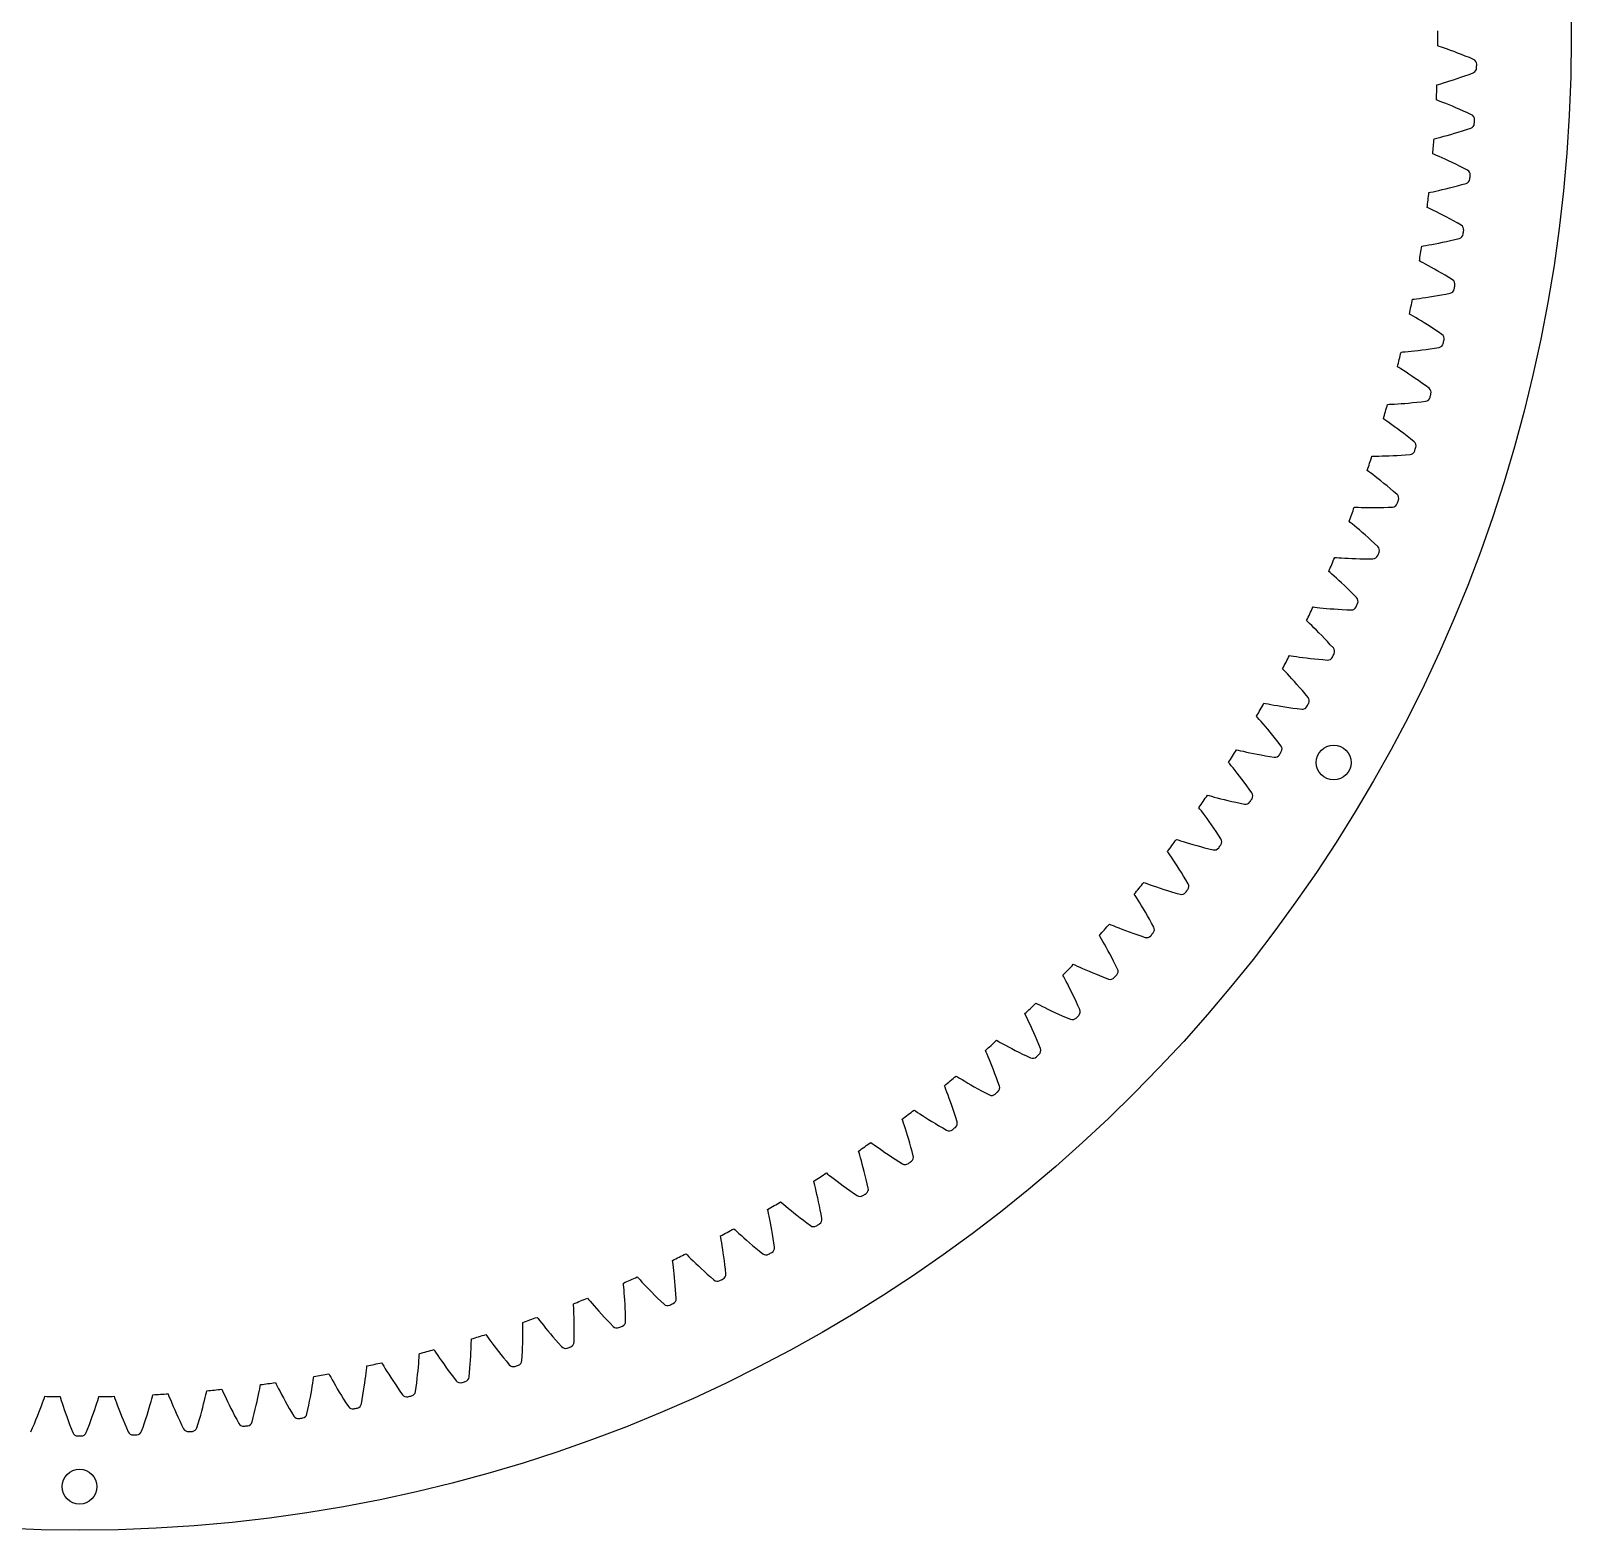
# Model space of a CAD drawing. Header units: millimetres. Extents: x -171 to 171, y -171 to 171.
# Drawn here: x -5.6 to 171.3, y -171.3 to 0.9 of the extents above; entities that cross this region are included whole.
import ezdxf

# ---------------------------------------------------------------- set-up
doc = ezdxf.new("R2010")
doc.units = ezdxf.units.MM

msp = doc.modelspace()

# ---------------------------------------------------------------- linework, layer by layer
at = {"layer": 'fixed_ring'}
for p, q in [((156.179996, -0.928526), (155.997584, -0.868177)), ((156.446686, -1.018202), (156.179996, -0.928526)), ((156.758271, -1.125125), (156.446686, -1.018202)), ((157.103087, -1.246117), (156.758271, -1.125125)), ((157.474884, -1.379675), (157.103087, -1.246117)), ((157.869658, -1.524957), (157.474884, -1.379675)), ((158.284578, -1.681455), (157.869658, -1.524957)), ((158.717518, -1.848851), (158.284578, -1.681455)), ((159.16681, -2.026941), (158.717518, -1.848851)), ((159.631098, -2.215599), (159.16681, -2.026941)), ((160.109279, -2.413305), (159.631098, -2.215599)), ((155.908768, -5.33443), (156.093435, -5.28138)), ((156.093435, -5.28138), (156.363479, -5.202378)), ((156.363479, -5.202378), (156.679068, -5.107928)), ((156.679068, -5.107928), (157.028422, -5.000739)), ((157.028422, -5.000739), (157.405235, -4.882069)), ((157.405235, -4.882069), (157.805473, -4.752596)), ((157.805473, -4.752596), (158.226287, -4.612717)), ((158.226287, -4.612717), (158.66554, -4.462666)), ((158.66554, -4.462666), (159.121556, -4.302579)), ((159.121556, -4.302579), (159.592977, -4.132529)), ((159.592977, -4.132529), (160.078641, -3.95399)), ((156.019605, -7.136964), (155.839736, -7.069411)), ((156.282519, -7.237172), (156.019605, -7.136964)), ((156.589606, -7.356398), (156.282519, -7.237172)), ((156.929339, -7.491003), (156.589606, -7.356398)), ((157.295533, -7.639236), (156.929339, -7.491003)), ((157.684219, -7.800098), (157.295533, -7.639236)), ((158.092589, -7.972969), (157.684219, -7.800098)), ((158.518532, -8.157445), (158.092589, -7.972969)), ((158.960388, -8.353257), (158.518532, -8.157445)), ((159.416809, -8.560223), (158.960388, -8.353257)), ((159.886752, -8.776784), (159.416809, -8.560223)), ((158.824698, -10.625296), (159.302508, -10.474123)), ((159.302508, -10.474123), (159.794885, -10.315033)), ((155.573428, -11.528601), (155.760058, -11.482936)), ((155.760058, -11.482936), (156.033029, -11.414732)), ((156.033029, -11.414732), (156.352124, -11.332903)), ((156.352124, -11.332903), (156.705463, -11.239689)), ((156.705463, -11.239689), (157.086696, -11.136093)), ((157.086696, -11.136093), (157.491765, -11.022635)), ((157.491765, -11.022635), (157.917807, -10.899596)), ((157.917807, -10.899596), (158.362678, -10.767127)), ((158.362678, -10.767127), (158.824698, -10.625296)), ((155.612515, -13.334118), (155.435474, -13.259467)), ((155.871237, -13.444699), (155.612515, -13.334118)), ((156.173341, -13.576039), (155.871237, -13.444699)), ((156.507454, -13.724044), (156.173341, -13.576039)), ((156.867466, -13.886719), (156.507454, -13.724044)), ((157.249448, -14.062907), (156.867466, -13.886719)), ((157.650623, -14.251876), (157.249448, -14.062907)), ((158.068895, -14.45314), (157.650623, -14.251876)), ((158.502617, -14.666363), (158.068895, -14.45314)), ((158.950449, -14.891312), (158.502617, -14.666363)), ((159.41141, -15.126385), (158.950449, -14.891312)), ((154.992094, -17.704544), (155.180392, -17.666335)), ((155.180392, -17.666335), (155.455859, -17.609037)), ((155.455859, -17.609037), (155.777955, -17.539959)), ((155.777955, -17.539959), (156.13472, -17.460866)), ((156.13472, -17.460866), (156.519771, -17.372508)), ((156.519771, -17.372508), (156.92903, -17.275244)), ((156.92903, -17.275244), (157.359627, -17.169241)), ((157.359627, -17.169241), (157.809413, -17.054562)), ((157.809413, -17.054562), (158.276707, -16.931212)), ((158.276707, -16.931212), (158.760148, -16.799154)), ((158.760148, -16.799154), (159.258461, -16.659766)), ((154.959369, -19.510187), (154.785436, -19.428557)), ((155.21349, -19.630967), (154.959369, -19.510187)), ((155.510134, -19.774213), (155.21349, -19.630967)), ((155.838099, -19.935385), (155.510134, -19.774213)), ((156.191358, -20.112244), (155.838099, -19.935385)), ((156.566034, -20.303479), (156.191358, -20.112244)), ((156.959379, -20.508248), (156.566034, -20.303479)), ((157.369319, -20.725982), (156.959379, -20.508248)), ((157.794221, -20.95628), (157.369319, -20.725982)), ((158.232755, -21.198855), (157.794221, -20.95628)), ((158.684007, -21.452068), (158.232755, -21.198855)), ((157.966756, -23.097623), (158.470217, -22.978156)), ((154.165686, -23.852492), (154.355354, -23.821799)), ((154.355354, -23.821799), (154.632881, -23.775498)), ((154.632881, -23.775498), (154.957468, -23.71928)), ((154.957468, -23.71928), (155.317096, -23.654433)), ((155.317096, -23.654433), (155.705356, -23.581454)), ((155.705356, -23.581454), (156.118158, -23.500537)), ((156.118158, -23.500537), (156.552629, -23.411737)), ((156.552629, -23.411737), (157.006618, -23.315031)), ((157.006618, -23.315031), (157.478447, -23.210356)), ((157.478447, -23.210356), (157.966756, -23.097623)), ((154.061201, -25.655407), (153.89065, -25.566926)), ((154.310319, -25.786194), (154.061201, -25.655407)), ((154.601033, -25.941121), (154.310319, -25.786194)), ((154.922331, -26.115204), (154.601033, -25.941121)), ((155.26828, -26.305967), (154.922331, -26.115204)), ((155.635057, -26.511947), (155.26828, -26.305967)), ((156.01995, -26.732192), (155.635057, -26.511947)), ((156.42091, -26.966051), (156.01995, -26.732192)), ((156.83632, -27.21306), (156.42091, -26.966051)), ((157.264863, -27.472878), (156.83632, -27.21306)), ((157.705691, -27.743831), (157.264863, -27.472878)), ((153.09551, -29.962725), (153.286249, -29.939596)), ((153.286249, -29.939596), (153.565397, -29.904366)), ((153.565397, -29.904366), (153.891963, -29.861097)), ((153.891963, -29.861097), (154.253884, -29.810599)), ((154.253884, -29.810599), (154.644738, -29.753113)), ((154.644738, -29.753113), (155.060431, -29.688672)), ((155.060431, -29.688672), (155.498089, -29.617215)), ((155.498089, -29.617215), (155.955564, -29.538634)), ((155.955564, -29.538634), (156.431181, -29.4528)), ((156.431181, -29.4528), (156.923586, -29.35957)), ((156.923586, -29.35957), (157.431398, -29.260213)), ((152.91943, -31.76006), (152.752532, -31.664868)), ((153.163152, -31.900648), (152.91943, -31.76006)), ((153.447477, -32.06701), (153.163152, -31.900648)), ((153.7616, -32.253729), (153.447477, -32.06701)), ((154.099691, -32.458095), (153.7616, -32.253729)), ((154.457989, -32.678494), (154.099691, -32.458095)), ((154.833822, -32.913867), (154.457989, -32.678494)), ((155.225167, -33.163482), (154.833822, -32.913867)), ((155.630428, -33.426811), (155.225167, -33.163482)), ((156.048303, -33.703461), (155.630428, -33.426811)), ((156.478011, -33.991725), (156.048303, -33.703461)), ((151.783258, -36.02558), (151.974766, -36.010053)), ((151.974766, -36.010053), (152.255095, -35.985948)), ((152.255095, -35.985948), (152.583122, -35.955696)), ((152.583122, -35.955696), (152.946765, -35.919627)), ((152.946765, -35.919627), (153.339595, -35.877726)), ((153.339595, -35.877726), (153.757521, -35.829862)), ((153.757521, -35.829862), (154.197674, -35.775861)), ((154.197674, -35.775861), (154.657912, -35.715531)), ((154.657912, -35.715531), (155.136565, -35.648673)), ((155.136565, -35.648673), (155.632288, -35.575093)), ((155.632288, -35.575093), (156.143649, -35.496003)), ((151.535862, -37.814494), (151.372881, -37.712743)), ((151.773802, -37.96466), (151.535862, -37.814494)), ((152.051288, -38.142194), (151.773802, -37.96466)), ((152.35774, -38.341255), (152.051288, -38.142194)), ((152.687439, -38.558901), (152.35774, -38.341255)), ((153.036691, -38.793369), (152.687439, -38.558901)), ((153.402869, -39.043498), (153.036691, -38.793369)), ((153.783981, -39.308475), (153.402869, -39.043498)), ((154.178452, -39.587707), (153.783981, -39.308475)), ((154.584999, -39.880751), (154.178452, -39.587707)), ((155.002906, -40.185872), (154.584999, -39.880751)), ((150.231007, -42.031472), (150.42298, -42.023571)), ((150.42298, -42.023571), (150.704045, -42.01063)), ((150.704045, -42.01063), (151.033016, -41.993443)), ((151.033016, -41.993443), (151.397806, -41.971859)), ((151.397806, -41.971859), (151.791991, -41.945609)), ((151.791991, -41.945609), (152.21149, -41.914398)), ((152.21149, -41.914398), (152.653441, -41.877939)), ((152.653441, -41.877939), (153.115714, -41.835954)), ((153.115714, -41.835954), (153.596647, -41.788179)), ((153.596647, -41.788179), (154.094903, -41.734365)), ((154.094903, -41.734365), (154.609004, -41.675667)), ((149.912685, -43.809135), (149.753878, -43.700985)), ((150.144466, -43.968643), (149.912685, -43.809135)), ((150.414675, -44.157068), (150.144466, -43.968643)), ((150.712971, -44.368155), (150.414675, -44.157068)), ((151.033756, -44.598736), (150.712971, -44.368155)), ((151.373411, -44.846905), (151.033756, -44.598736)), ((151.729355, -45.111394), (151.373411, -44.846905)), ((152.099631, -45.391312), (151.729355, -45.111394)), ((152.482689, -45.686007), (152.099631, -45.391312)), ((152.877264, -45.994982), (152.482689, -45.686007)), ((153.28271, -46.316476), (152.877264, -45.994982)), ((148.441209, -47.970903), (148.633345, -47.97064)), ((148.633345, -47.97064), (148.914702, -47.968884)), ((148.914702, -47.968884), (149.244096, -47.964789)), ((149.244096, -47.964789), (149.609456, -47.957725)), ((149.609456, -47.957725), (150.004373, -47.947167)), ((150.004373, -47.947167), (150.424781, -47.932659)), ((150.424781, -47.932659), (150.867832, -47.913799)), ((150.867832, -47.913799), (151.331409, -47.890225)), ((151.331409, -47.890225), (151.81386, -47.861608)), ((151.81386, -47.861608), (152.313862, -47.827646)), ((152.313862, -47.827646), (152.82989, -47.789434)), ((148.052465, -49.734506), (147.898083, -49.620127)), ((148.277722, -49.903102), (148.052465, -49.734506)), ((148.540226, -50.102121), (148.277722, -49.903102)), ((148.829893, -50.324899), (148.540226, -50.102121)), ((149.141258, -50.568052), (148.829893, -50.324899)), ((149.470778, -50.829528), (149.141258, -50.568052)), ((149.815925, -51.107959), (149.470778, -50.829528)), ((150.17478, -51.402377), (149.815925, -51.107959)), ((150.54582, -51.712068), (150.17478, -51.402377)), ((150.927799, -52.036486), (150.54582, -51.712068)), ((151.320143, -52.373845), (150.927799, -52.036486)), ((146.416695, -53.834482), (146.608689, -53.841858)), ((146.608689, -53.841858), (146.889894, -53.851289)), ((146.889894, -53.851289), (147.219191, -53.860293)), ((147.219191, -53.860293), (147.584542, -53.86776)), ((147.584542, -53.86776), (147.979567, -53.872911)), ((147.979567, -53.872911), (148.400219, -53.875128)), ((148.400219, -53.875128), (148.84367, -53.873897)), ((148.84367, -53.873897), (149.307817, -53.868773)), ((149.307817, -53.868773), (149.791025, -53.859359)), ((149.791025, -53.859359), (150.291982, -53.845301)), ((150.291982, -53.845301), (150.809121, -53.827635)), ((145.958144, -55.581236), (145.808431, -55.46081)), ((146.17652, -55.758654), (145.958144, -55.581236)), ((146.430904, -55.967952), (146.17652, -55.758654)), ((146.711485, -56.20207), (146.430904, -55.967952)), ((147.012937, -56.45741), (146.711485, -56.20207)), ((147.331801, -56.731779), (147.012937, -56.45741)), ((147.665606, -57.023712), (147.331801, -56.731779)), ((148.012472, -57.332164), (147.665606, -57.023712)), ((148.370906, -57.656361), (148.012472, -57.332164)), ((148.739685, -57.995709), (148.370906, -57.656361)), ((149.118307, -58.348399), (148.739685, -57.995709)), ((144.160666, -59.612938), (144.352215, -59.627941)), ((144.352215, -59.627941), (144.632823, -59.648544)), ((144.632823, -59.648544), (144.961501, -59.670633)), ((144.961501, -59.670633), (145.326267, -59.69262)), ((145.326267, -59.69262), (145.720775, -59.713471)), ((145.720775, -59.713471), (146.141006, -59.73241)), ((146.141006, -59.73241), (146.584155, -59.74881)), ((146.584155, -59.74881), (147.048139, -59.762142)), ((147.048139, -59.762142), (147.53134, -59.771947)), ((147.53134, -59.771947), (148.032459, -59.777817)), ((148.032459, -59.777817), (148.549892, -59.780724)), ((143.633033, -61.34008), (143.488226, -61.213797)), ((143.844182, -61.52604), (143.633033, -61.34008)), ((144.090045, -61.745286), (143.844182, -61.52604)), ((144.361096, -61.990374), (144.090045, -61.745286)), ((144.652158, -62.257496), (144.361096, -61.990374)), ((144.959862, -62.544326), (144.652158, -62.257496)), ((145.281797, -62.849299), (144.959862, -62.544326)), ((145.616126, -63.171297), (145.281797, -62.849299)), ((145.961388, -63.509488), (145.616126, -63.171297)), ((146.316384, -63.863229), (145.961388, -63.509488)), ((141.67669, -65.297134), (141.867491, -65.31974)), ((141.867491, -65.31974), (142.147058, -65.351483)), ((142.147058, -65.351483), (142.474598, -65.386622)), ((142.474598, -65.386622), (142.838201, -65.423092)), ((142.838201, -65.423092), (143.231568, -65.459611)), ((143.231568, -65.459611), (143.650714, -65.495242)), ((146.680685, -64.230693), (146.316384, -63.863229)), ((141.080808, -67.001933), (140.941137, -66.869993)), ((141.284398, -67.19614), (141.080808, -67.001933)), ((141.521349, -67.424988), (141.284398, -67.19614)), ((143.650714, -65.495242), (144.092861, -65.529248)), ((144.092861, -65.529248), (144.555948, -65.561016)), ((144.555948, -65.561016), (145.038377, -65.590023)), ((145.038377, -65.590023), (145.538866, -65.615811)), ((145.538866, -65.615811), (146.055774, -65.639287)), ((141.782443, -67.680659), (141.521349, -67.424988)), ((142.062655, -67.959141), (141.782443, -67.680659)), ((142.358712, -68.257977), (142.062655, -67.959141)), ((142.668268, -68.575508), (142.358712, -68.257977)), ((142.989531, -68.910544), (142.668268, -68.575508)), ((143.321074, -69.262193), (142.989531, -68.910544)), ((143.661726, -69.629768), (143.321074, -69.262193)), ((144.01113, -70.011425), (143.661726, -69.629768)), ((138.305506, -72.557843), (138.17119, -72.420454)), ((138.968693, -70.878081), (139.158445, -70.908255)), ((139.158445, -70.908255), (139.436529, -70.951087)), ((139.436529, -70.951087), (139.762413, -70.99922)), ((139.762413, -70.99922), (140.124278, -71.050118)), ((140.124278, -71.050118), (140.515883, -71.102247)), ((140.515883, -71.102247), (140.933281, -71.154513)), ((140.933281, -71.154513), (141.373726, -71.20607)), ((141.373726, -71.20607), (141.835184, -71.256224)), ((141.835184, -71.256224), (142.316078, -71.304387)), ((142.316078, -71.304387), (142.815147, -71.350053)), ((142.815147, -71.350053), (143.330713, -71.394061)), ((138.501214, -72.75999), (138.305506, -72.557843)), ((138.728879, -72.998077), (138.501214, -72.75999)), ((138.979602, -73.263926), (138.728879, -72.998077)), ((139.248521, -73.553328), (138.979602, -73.263926)), ((139.532464, -73.863698), (139.248521, -73.553328)), ((139.829151, -74.193285), (139.532464, -73.863698)), ((140.13684, -74.540828), (139.829151, -74.193285)), ((140.454141, -74.905381), (140.13684, -74.540828)), ((140.77991, -75.286208), (140.454141, -74.905381)), ((141.113864, -75.681454), (140.77991, -75.286208)), ((136.040959, -76.346955), (136.229361, -76.38465)), ((136.229361, -76.38465), (136.505522, -76.438504)), ((136.505522, -76.438504), (136.829235, -76.499554)), ((136.829235, -76.499554), (137.188791, -76.564798)), ((137.188791, -76.564798), (137.578013, -76.632455)), ((137.578013, -76.632455), (137.993003, -76.701275)), ((137.993003, -76.701275), (138.431051, -76.770301)), ((138.431051, -76.770301), (138.89015, -76.838761)), ((138.89015, -76.838761), (139.368749, -76.906005)), ((139.368749, -76.906005), (139.865608, -76.971476)), ((139.865608, -76.971476), (140.379016, -77.035946)), ((135.311514, -77.999023), (135.182767, -77.856403)), ((135.49903, -78.208792), (135.311514, -77.999023)), ((135.717051, -78.455742), (135.49903, -78.208792)), ((135.957006, -78.731348), (135.717051, -78.455742)), ((136.214207, -79.031213), (135.957006, -78.731348)), ((136.485586, -79.352626), (136.214207, -79.031213)), ((136.768935, -79.693747), (136.485586, -79.352626)), ((137.062563, -80.053248), (136.768935, -79.693747)), ((137.36512, -80.430128), (137.062563, -80.053248)), ((137.675492, -80.823605), (137.36512, -80.430128)), ((137.993468, -81.231816), (137.675492, -80.823605)), ((132.898115, -81.69511), (133.08487, -81.740265)), ((133.08487, -81.740265), (133.358672, -81.805055)), ((133.358672, -81.805055), (133.679701, -81.878927)), ((133.679701, -81.878927), (134.036379, -81.958414)), ((134.036379, -81.958414), (134.422604, -82.041491)), ((134.422604, -82.041491), (134.83453, -82.126755)), ((134.83453, -82.126755), (135.269487, -82.213143)), ((135.269487, -82.213143), (135.725502, -82.2998)), ((135.725502, -82.2998), (136.201049, -82.386019)), ((136.201049, -82.386019), (136.694912, -82.471191)), ((136.694912, -82.471191), (137.205351, -82.556022)), ((132.103567, -83.316871), (131.980592, -83.169246)), ((132.282596, -83.533929), (132.103567, -83.316871)), ((132.490626, -83.789351), (132.282596, -83.533929)), ((132.719434, -84.074279), (132.490626, -83.789351)), ((132.96451, -84.384133), (132.719434, -84.074279)), ((133.222896, -84.716081), (132.96451, -84.384133)), ((133.492459, -85.068198), (133.222896, -84.716081)), ((133.771563, -85.439088), (133.492459, -85.068198)), ((134.058898, -85.827698), (133.771563, -85.439088)), ((134.35338, -86.233204), (134.058898, -85.827698)), ((134.654876, -86.653733), (134.35338, -86.233204)), ((128.686737, -88.502978), (128.569728, -88.35058)), ((129.545133, -86.914087), (129.729945, -86.966631)), ((129.729945, -86.966631), (130.000954, -87.042256)), ((130.000954, -87.042256), (130.318793, -87.128833)), ((130.318793, -87.128833), (130.672029, -87.222437)), ((130.672029, -87.222437), (131.054645, -87.320803)), ((131.054645, -87.320803), (131.462856, -87.422377)), ((131.462856, -87.422377), (131.894035, -87.525988)), ((131.894035, -87.525988), (132.346243, -87.630707)), ((132.346243, -87.630707), (132.817987, -87.735763)), ((132.817987, -87.735763), (133.308073, -87.840502)), ((133.308073, -87.840502), (133.814737, -87.94556)), ((128.856995, -88.726982), (128.686737, -88.502978)), ((129.054706, -88.990473), (128.856995, -88.726982)), ((129.272005, -89.284272), (129.054706, -88.990473)), ((129.504569, -89.603624), (129.272005, -89.284272)), ((129.749554, -89.945582), (129.504569, -89.603624)), ((130.004905, -90.308137), (129.749554, -89.945582)), ((125.987313, -91.995636), (126.169889, -92.055486)), ((130.269043, -90.689831), (130.004905, -90.308137)), ((130.5407, -91.089557), (130.269043, -90.689831)), ((130.818829, -91.50645), (130.5407, -91.089557)), ((131.103367, -91.938633), (130.818829, -91.50645)), ((125.066427, -93.549144), (124.955569, -93.392214)), ((125.227644, -93.779739), (125.066427, -93.549144)), ((126.169889, -92.055486), (126.437678, -92.141825)), ((126.437678, -92.141825), (126.751824, -92.240969)), ((126.751824, -92.240969), (127.101059, -92.348543)), ((127.101059, -92.348543), (127.479462, -92.462043)), ((127.479462, -92.462043), (127.883312, -92.579765)), ((127.883312, -92.579765), (128.310031, -92.700437)), ((128.310031, -92.700437), (128.757718, -92.823051)), ((128.757718, -92.823051), (129.224912, -92.946779)), ((129.224912, -92.946779), (129.710447, -93.07092)), ((129.710447, -93.07092), (130.212533, -93.196037)), ((125.414724, -94.050882), (125.227644, -93.779739)), ((125.620171, -94.353088), (125.414724, -94.050882)), ((125.839854, -94.681433), (125.620171, -94.353088)), ((126.07105, -95.032861), (125.839854, -94.681433)), ((126.311786, -95.405281), (126.07105, -95.032861)), ((126.56054, -95.797174), (126.311786, -95.405281)), ((122.230281, -96.93172), (122.410334, -96.998781)), ((122.410334, -96.998781), (122.674478, -97.095699)), ((122.674478, -97.095699), (122.984434, -97.207254)), ((122.984434, -97.207254), (123.329116, -97.328627)), ((126.816091, -96.207385), (126.56054, -95.797174)), ((127.077425, -96.635005), (126.816091, -96.207385)), ((127.344557, -97.078159), (127.077425, -96.635005)), ((121.248361, -98.447389), (121.14383, -98.286176)), ((121.400283, -98.684211), (121.248361, -98.447389)), ((121.576435, -98.962577), (121.400283, -98.684211)), ((121.769705, -99.272713), (121.576435, -98.962577)), ((123.329116, -97.328627), (123.702708, -97.457082)), ((123.702708, -97.457082), (124.101558, -97.590766)), ((124.101558, -97.590766), (124.523142, -97.728307)), ((124.523142, -97.728307), (124.965601, -97.868623)), ((124.965601, -97.868623), (125.427507, -98.010828)), ((125.427507, -98.010828), (125.907722, -98.154173)), ((125.907722, -98.154173), (126.404437, -98.299153)), ((121.976161, -99.609532), (121.769705, -99.272713)), ((122.193203, -99.969873), (121.976161, -99.609532)), ((122.418942, -100.35157), (122.193203, -99.969873)), ((122.651919, -100.753043), (122.418942, -100.35157)), ((122.890959, -101.173089), (122.651919, -100.753043)), ((118.279978, -101.714536), (118.457222, -101.788702)), ((118.457222, -101.788702), (118.717305, -101.896044)), ((118.717305, -101.896044), (119.022581, -102.019834)), ((119.022581, -102.019834), (119.362165, -102.154815)), ((119.362165, -102.154815), (119.730354, -102.29802)), ((119.730354, -102.29802), (120.123574, -102.447456)), ((120.123574, -102.447456), (120.539357, -102.601649)), ((120.539357, -102.601649), (120.975888, -102.759445)), ((123.135087, -101.610761), (122.890959, -101.173089)), ((123.384389, -102.064185), (123.135087, -101.610761)), ((117.238577, -103.189968), (117.140538, -103.024727)), ((117.380964, -103.432643), (117.238577, -103.189968)), ((117.545909, -103.717793), (117.380964, -103.432643)), ((117.726697, -104.035367), (117.545909, -103.717793)), ((117.919598, -104.380128), (117.726697, -104.035367)), ((118.122143, -104.748813), (117.919598, -104.380128)), ((120.975888, -102.759445), (121.431774, -102.919901)), ((121.431774, -102.919901), (121.905912, -103.082224)), ((121.905912, -103.082224), (122.39647, -103.246837)), ((118.332528, -105.139182), (118.122143, -104.748813)), ((118.54936, -105.5496), (118.332528, -105.139182)), ((118.771512, -105.978817), (118.54936, -105.5496)), ((118.998046, -106.425849), (118.771512, -105.978817)), ((113.043414, -107.769383), (112.952022, -107.600375)), ((113.176041, -108.017527), (113.043414, -107.769383)), ((114.14265, -106.33652), (114.316806, -106.417674)), ((114.316806, -106.417674), (114.572415, -106.535271)), ((114.572415, -106.535271), (114.872528, -106.6711)), ((114.872528, -106.6711), (115.206477, -106.819475)), ((115.206477, -106.819475), (115.568682, -106.977205)), ((115.568682, -106.977205), (115.95565, -107.142156)), ((115.95565, -107.142156), (116.364974, -107.312757)), ((116.364974, -107.312757), (116.794886, -107.487783)), ((116.794886, -107.487783), (117.244033, -107.666236)), ((117.244033, -107.666236), (117.711342, -107.847282)), ((117.711342, -107.847282), (118.194969, -108.031267)), ((119.229125, -106.888826), (118.998046, -106.425849)), ((113.329519, -108.309009), (113.176041, -108.017527)), ((113.497538, -108.633519), (113.329519, -108.309009)), ((113.676581, -108.985677), (113.497538, -108.633519)), ((113.864307, -109.362123), (113.676581, -108.985677)), ((114.059007, -109.760548), (113.864307, -109.362123)), ((109.824839, -110.790364), (109.995631, -110.878378)), ((109.995631, -110.878378), (110.246363, -111.006044)), ((110.246363, -111.006044), (110.540838, -111.153697)), ((110.540838, -111.153697), (110.868625, -111.315231)), ((110.868625, -111.315231), (111.224273, -111.487237)), ((114.259351, -110.179262), (114.059007, -109.760548)), ((114.464263, -110.616971), (114.259351, -110.179262)), ((114.672845, -111.072656), (114.464263, -110.616971)), ((114.885334, -111.544454), (114.672845, -111.072656)), ((108.669507, -112.178393), (108.584906, -112.005885)), ((108.792163, -112.431613), (108.669507, -112.178393)), ((108.933932, -112.728966), (108.792163, -112.431613)), ((109.088917, -113.0599), (108.933932, -112.728966)), ((109.253817, -113.418897), (109.088917, -113.0599)), ((111.224273, -111.487237), (111.604377, -111.667441)), ((111.604377, -111.667441), (112.006594, -111.854181)), ((112.006594, -111.854181), (112.429208, -112.04616)), ((112.429208, -112.04616), (112.870906, -112.242329)), ((112.870906, -112.242329), (113.330647, -112.44181)), ((113.330647, -112.44181), (113.806577, -112.644877)), ((109.426429, -113.802509), (109.253817, -113.418897)), ((109.605135, -114.20836), (109.426429, -113.802509)), ((109.788673, -114.634707), (109.605135, -114.20836)), ((109.976021, -115.080217), (109.788673, -114.634707)), ((104.12377, -116.410025), (104.046095, -116.23429)), ((104.236262, -116.667922), (104.12377, -116.410025)), ((104.366097, -116.970676), (104.236262, -116.667922)), ((105.333373, -115.069026), (105.50053, -115.16376)), ((105.50053, -115.16376), (105.745988, -115.301294)), ((105.745988, -115.301294), (106.034361, -115.460537)), ((106.034361, -115.460537), (106.355466, -115.634975)), ((106.355466, -115.634975), (106.703994, -115.820984)), ((106.703994, -115.820984), (107.076634, -116.016158)), ((107.076634, -116.016158), (107.471109, -116.218741)), ((107.471109, -116.218741), (107.885757, -116.42737)), ((107.885757, -116.42737), (108.319306, -116.640944)), ((108.319306, -116.640944), (108.770753, -116.858545)), ((110.166322, -115.543834), (109.976021, -115.080217)), ((110.359887, -116.023707), (110.166322, -115.543834)), ((104.507803, -117.307509), (104.366097, -116.970676)), ((104.6583, -117.672779), (104.507803, -117.307509)), ((104.815525, -118.06295), (104.6583, -117.672779)), ((104.977954, -118.475584), (104.815525, -118.06295)), ((105.144398, -118.908892), (104.977954, -118.475584)), ((108.770753, -116.858545), (109.238233, -117.080373)), ((99.413393, -120.457589), (99.342765, -120.278905)), ((100.675352, -119.165739), (100.838611, -119.267045)), ((100.838611, -119.267045), (101.078407, -119.414228)), ((101.078407, -119.414228), (101.360221, -119.58481)), ((101.360221, -119.58481), (101.674138, -119.771876)), ((101.674138, -119.771876), (102.014995, -119.971594)), ((102.014995, -119.971594), (102.379581, -120.181429)), ((102.379581, -120.181429), (102.76569, -120.399534)), ((105.313886, -119.361498), (105.144398, -118.908892)), ((105.485604, -119.832314), (105.313886, -119.361498)), ((105.659938, -120.319503), (105.485604, -119.832314)), ((99.515543, -120.719754), (99.413393, -120.457589)), ((99.633239, -121.027431), (99.515543, -120.719754)), ((99.761441, -121.369632), (99.633239, -121.027431)), ((99.897298, -121.740596), (99.761441, -121.369632)), ((100.038886, -122.136709), (99.897298, -121.740596)), ((102.76569, -120.399534), (103.171715, -120.624484)), ((103.171715, -120.624484), (103.596431, -120.855125)), ((103.596431, -120.855125), (104.03887, -121.090502)), ((104.03887, -121.090502), (104.497161, -121.33074)), ((95.858143, -123.074028), (96.017246, -123.181744)), ((96.017246, -123.181744), (96.251001, -123.338344)), ((96.251001, -123.338344), (96.52581, -123.519996)), ((96.52581, -123.519996), (96.832041, -123.719394)), ((96.832041, -123.719394), (97.164689, -123.932505)), ((100.184782, -122.555475), (100.038886, -122.136709)), ((100.333867, -122.995057), (100.184782, -122.555475)), ((100.485227, -123.454044), (100.333867, -122.995057)), ((100.638092, -123.931314), (100.485227, -123.454044)), ((94.545822, -124.314685), (94.482354, -124.133334)), ((94.637469, -124.580704), (94.545822, -124.314685)), ((94.74284, -124.892817), (94.637469, -124.580704)), ((94.857336, -125.239844), (94.74284, -124.892817)), ((94.978337, -125.615916), (94.857336, -125.239844)), ((97.164689, -123.932505), (97.520644, -124.156669)), ((97.520644, -124.156669), (97.897777, -124.389952)), ((97.897777, -124.389952), (98.294538, -124.630865)), ((98.294538, -124.630865), (98.709749, -124.87821)), ((98.709749, -124.87821), (99.142481, -125.130991)), ((99.142481, -125.130991), (99.590858, -125.389259)), ((100.792919, -124.425049), (100.638092, -123.931314)), ((90.889363, -126.787711), (91.044057, -126.901667)), ((91.044057, -126.901667), (91.271402, -127.067437)), ((91.271402, -127.067437), (91.538772, -127.25987)), ((91.538772, -127.25987), (91.836834, -127.471285)), ((95.104065, -126.017345), (94.978337, -125.615916)), ((95.233197, -126.44158), (95.104065, -126.017345)), ((95.364688, -126.886742), (95.233197, -126.44158)), ((95.497681, -127.351383), (95.364688, -126.886742)), ((95.63145, -127.834354), (95.497681, -127.351383)), ((89.528756, -127.975214), (89.472548, -127.791483)), ((89.609754, -128.244666), (89.528756, -127.975214)), ((89.702633, -128.560721), (89.609754, -128.244666)), ((89.803242, -128.912026), (89.702633, -128.560721)), ((89.909196, -129.292611), (89.803242, -128.912026)), ((91.836834, -127.471285), (92.160746, -127.697453)), ((92.160746, -127.697453), (92.507508, -127.935591)), ((92.507508, -127.935591), (92.875068, -128.183683)), ((92.875068, -128.183683), (93.261938, -128.44018)), ((93.261938, -128.44018), (93.666986, -128.703836)), ((93.666986, -128.703836), (94.089326, -128.973621)), ((94.089326, -128.973621), (94.527081, -129.249511)), ((95.766525, -128.333853), (95.63145, -127.834354)), ((85.776868, -130.300917), (85.92691, -130.420932)), ((85.92691, -130.420932), (86.147484, -130.59561)), ((86.147484, -130.59561), (86.406992, -130.798521)), ((86.406992, -130.798521), (86.696413, -131.021619)), ((90.018865, -129.698721), (89.909196, -129.292611)), ((90.131029, -130.127755), (90.018865, -129.698721)), ((90.244718, -130.577792), (90.131029, -130.127755)), ((90.359133, -131.047354), (90.244718, -130.577792)), ((84.370125, -131.433388), (84.321266, -131.247568)), ((84.440347, -131.705847), (84.370125, -131.433388)), ((84.520587, -132.025345), (84.440347, -131.705847)), ((84.60715, -132.380372), (84.520587, -132.025345)), ((84.69789, -132.764868), (84.60715, -132.380372)), ((86.696413, -131.021619), (87.011078, -131.260485)), ((87.011078, -131.260485), (87.348098, -131.512221)), ((87.348098, -131.512221), (87.705504, -131.77473)), ((87.705504, -131.77473), (88.081871, -132.046405)), ((88.081871, -132.046405), (88.476116, -132.325956)), ((88.476116, -132.325956), (88.887397, -132.612318)), ((88.887397, -132.612318), (89.313838, -132.905393)), ((90.473595, -131.535261), (90.359133, -131.047354)), ((90.588705, -132.039735), (90.473595, -131.535261)), ((80.528743, -133.60809), (80.673894, -133.733976)), ((80.673894, -133.733976), (80.887349, -133.917284)), ((80.887349, -133.917284), (81.138585, -134.130352)), ((81.138585, -134.130352), (81.418908, -134.36478)), ((81.418908, -134.36478), (81.723827, -134.615968)), ((84.791327, -133.175018), (84.69789, -132.764868)), ((84.886345, -133.608171), (84.791327, -133.175018)), ((84.982052, -134.062373), (84.886345, -133.608171)), ((85.077708, -134.536111), (84.982052, -134.062373)), ((79.078089, -134.683738), (79.036656, -134.496123)), ((79.137423, -134.958774), (79.078089, -134.683738)), ((79.204897, -135.281209), (79.137423, -134.958774)), ((79.277277, -135.639397), (79.204897, -135.281209)), ((79.352659, -136.027197), (79.277277, -135.639397)), ((79.429716, -136.440737), (79.352659, -136.027197)), ((81.723827, -134.615968), (82.050572, -134.880903)), ((82.050572, -134.880903), (82.39726, -135.157414)), ((82.39726, -135.157414), (82.762528, -135.443837)), ((82.762528, -135.443837), (83.145348, -135.738841)), ((83.145348, -135.738841), (83.544919, -136.041328)), ((83.544919, -136.041328), (83.959371, -136.351125)), ((85.172683, -135.028184), (85.077708, -134.536111)), ((85.267646, -135.536836), (85.172683, -135.028184)), ((73.661013, -137.721126), (73.627072, -137.532012)), ((73.709366, -137.998303), (73.661013, -137.721126)), ((73.763968, -138.323166), (73.709366, -137.998303)), ((75.153284, -136.704001), (75.293316, -136.835558)), ((75.293316, -136.835558), (75.499315, -137.027208)), ((75.499315, -137.027208), (75.741881, -137.250095)), ((75.741881, -137.250095), (76.012662, -137.495483)), ((76.012662, -137.495483), (76.307354, -137.758595)), ((76.307354, -137.758595), (76.623308, -138.03631)), ((79.507438, -136.877325), (79.429716, -136.440737)), ((79.585012, -137.334973), (79.507438, -136.877325)), ((79.661759, -137.81214), (79.585012, -137.334973)), ((79.737095, -138.307599), (79.661759, -137.81214)), ((69.658993, -139.583755), (69.793684, -139.720776)), ((69.793684, -139.720776), (69.991901, -139.920464)), ((73.82205, -138.683948), (73.763968, -138.323166)), ((73.881955, -139.074439), (73.82205, -138.683948)), ((73.94251, -139.490715), (73.881955, -139.074439)), ((74.002814, -139.930049), (73.94251, -139.490715)), ((76.623308, -138.03631), (76.958729, -138.326386)), ((76.958729, -138.326386), (77.312321, -138.627104)), ((77.312321, -138.627104), (77.68311, -138.937094)), ((77.68311, -138.937094), (78.070339, -139.255228)), ((78.070339, -139.255228), (78.472147, -139.581257)), ((79.811761, -138.819624), (79.737095, -138.307599)), ((68.127465, -140.540749), (68.101069, -140.350434)), ((68.164759, -140.819629), (68.127465, -140.540749)), ((68.206403, -141.146406), (68.164759, -140.819629)), ((68.250096, -141.509212), (68.206403, -141.146406)), ((68.294429, -141.901775), (68.250096, -141.509212)), ((69.991901, -139.920464), (70.225414, -140.152818)), ((70.225414, -140.152818), (70.486225, -140.408777)), ((70.486225, -140.408777), (70.770224, -140.683397)), ((70.770224, -140.683397), (71.074887, -140.973454)), ((71.074887, -140.973454), (71.39851, -141.276636)), ((71.39851, -141.276636), (71.739867, -141.591173)), ((74.062132, -140.390418), (74.002814, -139.930049)), ((74.119848, -140.870259), (74.062132, -140.390418)), ((74.175427, -141.368322), (74.119848, -140.870259)), ((74.229677, -141.882911), (74.175427, -141.368322)), ((62.486192, -143.138147), (62.467384, -142.946934)), ((62.51237, -143.41829), (62.486192, -143.138147)), ((64.054557, -142.242799), (64.183694, -142.385066)), ((64.183694, -142.385066), (64.373815, -142.592476)), ((64.373815, -142.592476), (64.597906, -142.833931)), ((64.597906, -142.833931), (64.848335, -143.100056)), ((64.848335, -143.100056), (65.121191, -143.38575)), ((68.338386, -142.32013), (68.294429, -141.901775)), ((68.381176, -142.761513), (68.338386, -142.32013)), ((68.422145, -143.223877), (68.381176, -142.761513)), ((68.460738, -143.705634), (68.422145, -143.223877)), ((71.739867, -141.591173), (72.098039, -141.91566)), ((72.098039, -141.91566), (72.472314, -142.248937)), ((72.472314, -142.248937), (72.860842, -142.590683)), ((58.348837, -144.676927), (58.472216, -144.824216)), ((58.472216, -144.824216), (58.653941, -145.039021)), ((58.653941, -145.039021), (58.868255, -145.289194)), ((62.54099, -143.746464), (62.51237, -143.41829)), ((62.570224, -144.11072), (62.54099, -143.746464)), ((62.598915, -144.504736), (62.570224, -144.11072)), ((62.626206, -144.924507), (62.598915, -144.504736)), ((62.651413, -145.367243), (62.626206, -144.924507)), ((65.121191, -143.38575), (65.414082, -143.68769)), ((65.414082, -143.68769), (65.725395, -144.003498)), ((65.725395, -144.003498), (66.053977, -144.331358)), ((66.053977, -144.331358), (66.398966, -144.669828)), ((66.398966, -144.669828), (66.759695, -145.017721)), ((66.759695, -145.017721), (67.13433, -145.374644)), ((68.496471, -144.205512), (68.460738, -143.705634)), ((68.530221, -144.721851), (68.496471, -144.205512)), ((56.746117, -145.509215), (56.734925, -145.317405)), ((56.761136, -145.790177), (56.746117, -145.509215)), ((56.776686, -146.119229), (56.761136, -145.790177)), ((56.791416, -146.48436), (56.776686, -146.119229)), ((56.804419, -146.879204), (56.791416, -146.48436)), ((58.868255, -145.289194), (59.107906, -145.565065)), ((59.107906, -145.565065), (59.369189, -145.86138)), ((59.369189, -145.86138), (59.649843, -146.174726)), ((59.649843, -146.174726), (59.948355, -146.502661)), ((59.948355, -146.502661), (60.263643, -146.843325)), ((60.263643, -146.843325), (60.594902, -147.195243)), ((62.673968, -145.83087), (62.651413, -145.367243)), ((62.693377, -146.31378), (62.673968, -145.83087)), ((62.709209, -146.814684), (62.693377, -146.31378)), ((62.722404, -147.331956), (62.709209, -146.814684)), ((50.916314, -147.650203), (50.912756, -147.4581)), ((50.920152, -147.93154), (50.916314, -147.650203)), ((50.922607, -148.26095), (50.920152, -147.93154)), ((50.922809, -148.626378), (50.922607, -148.26095)), ((52.550856, -146.882291), (52.668282, -147.034369)), ((52.668282, -147.034369), (52.841323, -147.256229)), ((52.841323, -147.256229), (53.045522, -147.514724)), ((53.045522, -147.514724), (53.274016, -147.799905)), ((53.274016, -147.799905), (53.523311, -148.106374)), ((53.523311, -148.106374), (53.791286, -148.43063)), ((53.791286, -148.43063), (54.076525, -148.770173)), ((56.815, -147.299729), (56.804419, -146.879204)), ((56.822586, -147.743117), (56.815, -147.299729)), ((56.82669, -148.207274), (56.822586, -147.743117)), ((56.826886, -148.690574), (56.82669, -148.207274)), ((60.594902, -147.195243), (60.941515, -147.557202)), ((60.941515, -147.557202), (61.301664, -147.928737)), ((44.973682, -150.533387), (44.988009, -150.16824)), ((44.988009, -150.16824), (44.998651, -149.838993)), ((44.998651, -149.838993), (45.006002, -149.557725)), ((45.006002, -149.557725), (45.010085, -149.365633)), ((46.669781, -148.855405), (46.781068, -149.01203)), ((46.781068, -149.01203), (46.945152, -149.240595)), ((46.945152, -149.240595), (47.138913, -149.507004)), ((47.138913, -149.507004), (47.355888, -149.801043)), ((47.355888, -149.801043), (47.592802, -150.117181)), ((47.592802, -150.117181), (47.847674, -150.451834)), ((50.870539, -150.832258), (50.889558, -150.349332)), ((50.889558, -150.349332), (50.90391, -149.885379)), ((50.90391, -149.885379), (50.913958, -149.44204)), ((50.913958, -149.44204), (50.920104, -149.021427)), ((50.920104, -149.021427), (50.922809, -148.626378)), ((54.076525, -148.770173), (54.37802, -149.123103)), ((54.37802, -149.123103), (54.695026, -149.487912)), ((54.695026, -149.487912), (55.026975, -149.863366)), ((55.026975, -149.863366), (55.372067, -150.248925)), ((56.81541, -149.709099), (56.822791, -149.191711)), ((56.822791, -149.191711), (56.826886, -148.690574)), ((34.695664, -152.092771), (34.794155, -152.257743)), ((38.953443, -152.202372), (38.982275, -151.838083)), ((38.982275, -151.838083), (39.005999, -151.509519)), ((39.005999, -151.509519), (39.024526, -151.228767)), ((39.024526, -151.228767), (39.036242, -151.036988)), ((40.714912, -150.593147), (40.819884, -150.754073)), ((40.819884, -150.754073), (40.974751, -150.98898)), ((40.974751, -150.98898), (41.157767, -151.262882)), ((41.157767, -151.262882), (41.362881, -151.565315)), ((41.362881, -151.565315), (41.587039, -151.890622)), ((41.587039, -151.890622), (41.828405, -152.235143)), ((44.871959, -152.253657), (44.904745, -151.790641)), ((44.904745, -151.790641), (44.93241, -151.348052)), ((44.93241, -151.348052), (44.955274, -150.928016)), ((44.955274, -150.928016), (44.973682, -150.533387)), ((47.847674, -150.451834), (48.119188, -150.802449)), ((48.119188, -150.802449), (48.406413, -151.167087)), ((48.406413, -151.167087), (48.708666, -151.54421)), ((48.708666, -151.54421), (49.025425, -151.932564)), ((49.025425, -151.932564), (49.354916, -152.331538)), ((50.81858, -151.849522), (50.846524, -151.332836)), ((50.846524, -151.332836), (50.870539, -150.832258)), ((26.845238, -154.129606), (26.886012, -153.851213)), ((26.886012, -153.851213), (26.912929, -153.660972)), ((28.621555, -153.351904), (28.713409, -153.520662)), ((28.713409, -153.520662), (28.849123, -153.76713)), ((28.849123, -153.76713), (29.0098, -154.054707)), ((32.821907, -154.022612), (32.871611, -153.630693)), ((32.871611, -153.630693), (32.914903, -153.267839)), ((32.914903, -153.267839), (32.951671, -152.940478)), ((32.951671, -152.940478), (32.981344, -152.660684)), ((32.981344, -152.660684), (33.000676, -152.469523)), ((34.794155, -152.257743), (34.93956, -152.498621)), ((34.93956, -152.498621), (35.111543, -152.779583)), ((35.111543, -152.779583), (35.30447, -153.089931)), ((35.30447, -153.089931), (35.515518, -153.423892)), ((35.515518, -153.423892), (35.742997, -153.777738)), ((35.742997, -153.777738), (35.985796, -154.148816)), ((38.726081, -154.397126), (38.783409, -153.917238)), ((38.783409, -153.917238), (38.834577, -153.455891)), ((38.834577, -153.455891), (38.879815, -153.014752)), ((38.879815, -153.014752), (38.91936, -152.595957)), ((38.91936, -152.595957), (38.953443, -152.202372)), ((41.828405, -152.235143), (42.085765, -152.596276)), ((42.085765, -152.596276), (42.358267, -152.972044)), ((42.358267, -152.972044), (42.645287, -153.360886)), ((42.645287, -153.360886), (42.946356, -153.761526)), ((42.946356, -153.761526), (43.259725, -154.173284)), ((44.741395, -153.749839), (44.789859, -153.234672)), ((44.789859, -153.234672), (44.833756, -152.735445)), ((44.833756, -152.735445), (44.871959, -152.253657)), ((10.166448, -155.668376), (10.237565, -155.846866)), ((14.514753, -155.775236), (14.577517, -155.500963)), ((14.577517, -155.500963), (14.619463, -155.313461)), ((16.347243, -155.141122), (16.425399, -155.316643)), ((16.425399, -155.316643), (16.541102, -155.573115)), ((16.541102, -155.573115), (16.678423, -155.872549)), ((20.561714, -155.756697), (20.633698, -155.398429)), ((20.633698, -155.398429), (20.696359, -155.075024)), ((20.696359, -155.075024), (20.748168, -154.798472)), ((20.748168, -154.798472), (20.782626, -154.609451)), ((22.502189, -154.368557), (22.587262, -154.540833)), ((22.587262, -154.540833), (22.71307, -154.792502)), ((22.71307, -154.792502), (22.862186, -155.08624)), ((22.862186, -155.08624), (23.029847, -155.410935)), ((23.029847, -155.410935), (23.213694, -155.760608)), ((26.519718, -156.056206), (26.599863, -155.620056)), ((26.599863, -155.620056), (26.672556, -155.205726)), ((26.672556, -155.205726), (26.737801, -154.816093)), ((26.737801, -154.816093), (26.795485, -154.455247)), ((26.795485, -154.455247), (26.845238, -154.129606)), ((29.0098, -154.054707), (29.190236, -154.372481)), ((29.190236, -154.372481), (29.38784, -154.714568)), ((29.38784, -154.714568), (29.601071, -155.077177)), ((29.601071, -155.077177), (29.828926, -155.457615)), ((29.828926, -155.457615), (30.070711, -155.853846)), ((32.557172, -155.814673), (32.633533, -155.337444)), ((32.633533, -155.337444), (32.703002, -154.878496)), ((32.703002, -154.878496), (32.765744, -154.439504)), ((32.765744, -154.439504), (32.821907, -154.022612)), ((35.985796, -154.148816), (36.243143, -154.535121)), ((36.243143, -154.535121), (36.514477, -154.935066)), ((36.514477, -154.935066), (36.79938, -155.347359)), ((36.79938, -155.347359), (37.096131, -155.77125)), ((38.593464, -155.407045), (38.662371, -154.894213)), ((38.662371, -154.894213), (38.726081, -154.397126)), ((-4.663449, -157.808132), (-4.510347, -157.416325)), ((-4.510347, -157.416325), (-4.369424, -157.047257)), ((-4.369424, -157.047257), (-4.241599, -156.704914)), ((-4.241599, -156.704914), (-4.128503, -156.395517)), ((-4.128503, -156.395517), (-4.033543, -156.130663)), ((-4.033543, -156.130663), (-3.969579, -155.949487)), ((-2.233568, -155.984009), (-2.176857, -156.167585)), ((-2.176857, -156.167585), (-2.092501, -156.436005)), ((-2.092501, -156.436005), (-1.991795, -156.749654)), ((-1.991795, -156.749654), (-1.877682, -157.096808)), ((-1.877682, -157.096808), (-1.751543, -157.471187)), ((1.751543, -157.471187), (1.877682, -157.096808)), ((1.877682, -157.096808), (1.991795, -156.749654)), ((1.991795, -156.749654), (2.092501, -156.436005)), ((2.092501, -156.436005), (2.176857, -156.167585)), ((2.176857, -156.167585), (2.233568, -155.984009)), ((3.969579, -155.949487), (4.033543, -156.130663)), ((4.033543, -156.130663), (4.128503, -156.395517)), ((4.128503, -156.395517), (4.241599, -156.704914)), ((4.241599, -156.704914), (4.369424, -157.047257)), ((4.369424, -157.047257), (4.510347, -157.416325)), ((4.510347, -157.416325), (4.663449, -157.808132)), ((7.889175, -157.679787), (8.010664, -157.277055)), ((8.010664, -157.277055), (8.121819, -156.897956)), ((8.121819, -156.897956), (8.222041, -156.54654)), ((8.222041, -156.54654), (8.310197, -156.229136)), ((8.310197, -156.229136), (8.383815, -155.957575)), ((8.383815, -155.957575), (8.433183, -155.771889)), ((10.237565, -155.846866), (10.34298, -156.107736)), ((10.34298, -156.107736), (10.468287, -156.412392)), ((10.468287, -156.412392), (10.609621, -156.749381)), ((10.609621, -156.749381), (10.765106, -157.112556)), ((10.765106, -157.112556), (10.933664, -157.497966)), ((14.037193, -157.669883), (14.151737, -157.241479)), ((14.151737, -157.241479), (14.257119, -156.834235)), ((14.257119, -156.834235), (14.353114, -156.451017)), ((14.353114, -156.451017), (14.439285, -156.095895)), ((14.439285, -156.095895), (14.514753, -155.775236)), ((16.678423, -155.872549), (16.833042, -156.203653)), ((16.833042, -156.203653), (17.002842, -156.560359)), ((17.002842, -156.560359), (17.18659, -156.938764)), ((17.18659, -156.938764), (17.383498, -157.336102)), ((17.383498, -157.336102), (17.593038, -157.75029)), ((20.074752, -157.90879), (20.188788, -157.439137)), ((20.188788, -157.439137), (20.294501, -156.987159)), ((20.294501, -156.987159), (20.391921, -156.55454)), ((20.391921, -156.55454), (20.481029, -156.143428)), ((20.481029, -156.143428), (20.561714, -155.756697)), ((23.213694, -155.760608), (23.41234, -156.131408)), ((23.41234, -156.131408), (23.62489, -156.520604)), ((23.62489, -156.520604), (23.850731, -156.926134)), ((23.850731, -156.926134), (24.089432, -157.346373)), ((24.089432, -157.346373), (24.340678, -157.779998)), ((26.233782, -157.4763), (26.336784, -156.985845)), ((26.336784, -156.985845), (26.432058, -156.512029)), ((26.432058, -156.512029), (26.519718, -156.056206)), ((30.070711, -155.853846), (30.32593, -156.264262)), ((30.32593, -156.264262), (30.594217, -156.687556)), ((30.594217, -156.687556), (30.873881, -157.12291)), ((32.38451, -156.818522), (32.47375, -156.308835)), ((32.47375, -156.308835), (32.557172, -155.814673)), ((-5.388976, -159.555493), (-5.191125, -159.095047)), ((-5.191125, -159.095047), (-5.004137, -158.649385)), ((-5.004137, -158.649385), (-4.828167, -158.219859)), ((-4.828167, -158.219859), (-4.663449, -157.808132)), ((-1.751543, -157.471187), (-1.614139, -157.868771)), ((-1.614139, -157.868771), (-1.465921, -158.286721)), ((-1.465921, -158.286721), (-1.307166, -158.722904)), ((-1.307166, -158.722904), (-1.138044, -159.175647)), ((-1.138044, -159.175647), (-0.958655, -159.643594)), ((0.958655, -159.643594), (1.138044, -159.175647)), ((1.138044, -159.175647), (1.307166, -158.722904)), ((1.307166, -158.722904), (1.465921, -158.286721)), ((1.465921, -158.286721), (1.614139, -157.868771)), ((1.614139, -157.868771), (1.751543, -157.471187)), ((4.663449, -157.808132), (4.828167, -158.219859)), ((4.828167, -158.219859), (5.004137, -158.649385)), ((5.004137, -158.649385), (5.191125, -159.095047)), ((5.191125, -159.095047), (5.388976, -159.555493)), ((7.30477, -159.479267), (7.465413, -159.004558)), ((7.465413, -159.004558), (7.616402, -158.545449)), ((7.616402, -158.545449), (7.75769, -158.103299)), ((7.75769, -158.103299), (7.889175, -157.679787)), ((10.933664, -157.497966), (11.11462, -157.902819)), ((11.11462, -157.902819), (11.307528, -158.32501)), ((11.307528, -158.32501), (11.512086, -158.762885)), ((11.512086, -158.762885), (11.728086, -159.215101)), ((11.728086, -159.215101), (11.953947, -159.680645)), ((13.490066, -159.558213), (13.639335, -159.06277)), ((13.639335, -159.06277), (13.780978, -158.582049)), ((13.780978, -158.582049), (13.913595, -158.117301)), ((13.913595, -158.117301), (14.037193, -157.669883)), ((17.593038, -157.75029), (17.814843, -158.179686)), ((17.814843, -158.179686), (18.048651, -158.622957)), ((18.048651, -158.622957), (18.292842, -159.079154)), ((19.822879, -158.895748), (19.952333, -158.394762)), ((19.952333, -158.394762), (20.074752, -157.90879)), ((24.340678, -157.779998), (24.602813, -158.226126)), ((26.124348, -157.982036), (26.233782, -157.4763)), ((-5.59615, -160.029648), (-5.388976, -159.555493)), ((-0.958655, -159.643594), (-0.770495, -160.125612)), ((0.770495, -160.125612), (0.958655, -159.643594)), ((5.388976, -159.555493), (5.59615, -160.029648)), ((7.135922, -159.968384), (7.30477, -159.479267))]:
    msp.add_line(p, q, dxfattribs=at)
for centre, radius, start, end in [((0, 0), 156, 359.681134, 0.318866), ((159.863982, -3.393703), 0.6, 290.962956, 358.783868), ((159.872515, -2.964615), 0.6, 358.937651, 66.758563), ((0, 0), 160.5, 358.783868, 358.937651), ((0, 0), 156, 357.402653, 358.040385), ((159.628257, -9.318245), 0.6, 356.65917, 64.480082), ((159.602671, -9.746655), 0.6, 288.684475, 356.505387), ((0, 0), 160.5, 356.505387, 356.65917), ((0, 0), 156, 355.124172, 355.761904), ((159.131593, -15.657141), 0.6, 354.380689, 62.201601), ((0, 0), 160.5, 354.226906, 354.380689), ((159.088996, -16.084195), 0.6, 286.405994, 354.226906), ((0, 0), 156, 352.845691, 353.483423), ((158.323768, -22.396303), 0.6, 284.127513, 351.948425), ((158.38331, -21.97128), 0.6, 352.102208, 59.92312), ((0, 0), 160.5, 351.948425, 352.102208), ((0, 0), 156, 350.56721, 351.204942), ((157.38459, -28.250678), 0.6, 349.823727, 57.644639), ((0, 0), 156, 348.288729, 348.926461), ((157.308198, -28.672998), 0.6, 281.849032, 349.669944), ((0, 0), 160.5, 349.669944, 349.823727), ((156.043891, -34.904354), 0.6, 279.570551, 347.391463), ((156.137013, -34.485406), 0.6, 347.545246, 55.366158), ((0, 0), 160.5, 347.391463, 347.545246), ((0, 0), 156, 346.010248, 346.64798), ((154.642551, -40.665605), 0.6, 345.266765, 53.087677), ((0, 0), 156, 343.731767, 344.369499), ((154.532847, -41.08052), 0.6, 277.29207, 345.112982), ((0, 0), 160.5, 345.112982, 345.266765), ((152.777455, -47.191729), 0.6, 275.013589, 342.834501), ((152.903567, -46.781504), 0.6, 342.988284, 50.809196), ((0, 0), 160.5, 342.834501, 342.988284), ((0, 0), 156, 341.453286, 342.091018), ((150.922812, -52.823431), 0.6, 340.709803, 48.530715), ((0, 0), 160.5, 340.55602, 340.709803), ((0, 0), 156, 339.174805, 339.812537), ((150.78049, -53.228319), 0.6, 272.735108, 340.55602), ((148.703416, -58.781834), 0.6, 338.431322, 46.252234), ((0, 0), 156, 336.896324, 337.534056), ((148.54511, -59.180743), 0.6, 270.456627, 338.277539), ((0, 0), 160.5, 338.277539, 338.431322), ((0, 0), 156, 334.617843, 335.255575), ((146.07485, -65.03959), 0.6, 268.178146, 335.999058), ((0, 0), 160.5, 335.999058, 336.152841), ((146.24889, -64.64729), 0.6, 336.152841, 43.973753), ((0, 0), 160.5, 333.720577, 333.87436), ((143.563114, -70.410526), 0.6, 333.87436, 41.695272), ((0, 0), 156, 332.339362, 332.977094), ((143.373615, -70.795597), 0.6, 265.899665, 333.720577), ((140.650336, -76.062429), 0.6, 331.595879, 39.416791), ((0, 0), 156, 330.060881, 330.698613), ((140.445677, -76.439661), 0.6, 263.621184, 331.442096), ((0, 0), 160.5, 331.442096, 331.595879), ((137.51516, -81.594061), 0.6, 329.317398, 37.13831), ((0, 0), 156, 327.7824, 328.420132), ((137.295666, -81.962858), 0.6, 261.342703, 329.163615), ((0, 0), 160.5, 329.163615, 329.317398), ((134.162545, -86.996676), 0.6, 327.038917, 34.859829), ((0, 0), 156, 325.503919, 326.141651), ((133.928562, -87.356455), 0.6, 259.064222, 326.885134), ((0, 0), 160.5, 326.885134, 327.038917), ((0, 0), 156, 323.225438, 323.86317), ((130.597791, -92.261731), 0.6, 324.760436, 32.581348), ((130.349689, -92.611924), 0.6, 256.785741, 324.606653), ((0, 0), 160.5, 324.606653, 324.760436), ((0, 0), 156, 320.946957, 321.584689), ((126.826535, -97.380902), 0.6, 322.481954, 30.302867), ((126.564707, -97.720954), 0.6, 254.50726, 322.328172), ((0, 0), 160.5, 322.328172, 322.481954), ((0, 0), 156, 318.668475, 319.306208), ((122.85474, -102.346093), 0.6, 320.203473, 28.024386), ((122.5796, -102.675467), 0.6, 252.228779, 320.049691), ((0, 0), 160.5, 320.049691, 320.203473), ((0, 0), 156, 316.389994, 317.027727), ((118.40067, -107.46763), 0.6, 249.950298, 317.77121), ((0, 0), 160.5, 317.77121, 317.924992), ((118.688687, -107.149454), 0.6, 317.924992, 25.745905), ((0, 0), 156, 314.111513, 314.749246), ((114.034523, -112.089863), 0.6, 247.671817, 315.492729), ((0, 0), 160.5, 315.492729, 315.646511), ((114.334962, -111.78339), 0.6, 315.646511, 23.467424), ((0, 0), 156, 311.833032, 312.470765), ((0, 0), 160.5, 313.214248, 313.36803), ((109.800451, -116.240574), 0.6, 313.36803, 21.188943), ((109.488065, -116.53486), 0.6, 245.393336, 313.214248), ((0, 0), 156, 309.554551, 310.192284), ((104.768483, -120.795591), 0.6, 243.114855, 310.935767), ((0, 0), 160.5, 310.935767, 311.089549), ((105.092322, -120.513957), 0.6, 311.089549, 18.910462), ((0, 0), 156, 307.27607, 307.913803), ((99.883241, -124.86532), 0.6, 240.836374, 308.657286), ((0, 0), 160.5, 308.657286, 308.811068), ((100.218021, -124.596783), 0.6, 308.811068, 16.63198), ((0, 0), 156, 304.997589, 305.635322), ((0, 0), 160.5, 306.378805, 306.532587), ((95.185254, -128.482595), 0.6, 306.532587, 14.353499), ((0, 0), 156, 302.719108, 303.356841), ((94.840064, -128.73761), 0.6, 238.557893, 306.378805), ((0, 0), 160.5, 304.100324, 304.254106), ((90.00198, -132.165251), 0.6, 304.254106, 12.075018), ((0, 0), 156, 300.440627, 301.07836), ((89.646924, -132.406341), 0.6, 236.279412, 304.100324), ((0, 0), 160.5, 301.821843, 301.975625), ((84.676395, -135.638926), 0.6, 301.975625, 9.796537), ((0, 0), 156, 298.162146, 298.799879), ((84.312034, -135.865709), 0.6, 234.000931, 301.821843), ((0, 0), 156, 295.883665, 296.521398), ((78.84383, -139.110246), 0.6, 231.72245, 299.543362), ((0, 0), 160.5, 299.543362, 299.697144), ((79.216918, -138.898128), 0.6, 299.697144, 7.518056), ((0, 0), 156, 293.605184, 294.242917), ((73.250957, -142.134821), 0.6, 229.443969, 297.264881), ((0, 0), 160.5, 297.264881, 297.418663), ((73.632184, -141.937703), 0.6, 297.418663, 5.239575), ((0, 0), 156, 291.326703, 291.964436), ((67.931022, -144.752846), 0.6, 295.140182, 2.961094), ((67.542259, -144.934651), 0.6, 227.165488, 294.9864), ((0, 0), 160.5, 294.9864, 295.140182), ((0, 0), 156, 289.048222, 289.685955), ((61.726764, -147.505311), 0.6, 224.887007, 292.707919), ((0, 0), 160.5, 292.707919, 292.861701), ((62.122446, -147.339104), 0.6, 292.861701, 0.682613), ((0, 0), 156, 286.769741, 287.407474), ((55.813665, -149.842733), 0.6, 222.608526, 290.429438), ((0, 0), 160.5, 290.429438, 290.58322), ((56.215643, -149.69239), 0.6, 290.58322, 358.404132), ((0, 0), 156, 282.212779, 282.850512), ((0, 0), 156, 284.49126, 285.128993), ((50.219951, -151.80898), 0.6, 288.304739, 356.125651), ((0, 0), 156, 279.934298, 280.572031), ((44.144851, -153.68553), 0.6, 286.026258, 353.84717), ((49.812314, -151.943224), 0.6, 220.330045, 288.150957), ((0, 0), 160.5, 288.150957, 288.304739), ((0, 0), 156, 273.098855, 273.736588), ((0, 0), 156, 275.377336, 276.015069), ((0, 0), 156, 277.655817, 278.29355), ((37.999949, -155.319071), 0.6, 283.747777, 351.568689), ((43.732199, -153.803462), 0.6, 218.051564, 285.872476), ((0, 0), 160.5, 285.872476, 286.026258), ((0, 0), 156, 268.541893, 269.179626), ((0, 0), 156, 270.820374, 271.458107), ((31.374244, -156.791795), 0.6, 213.494602, 281.315514), ((0, 0), 160.5, 281.315514, 281.469296), ((31.794961, -156.707021), 0.6, 281.469296, 349.290208), ((37.582935, -155.420504), 0.6, 215.773083, 283.593995), ((0, 0), 160.5, 283.593995, 283.747777), ((18.817931, -158.788839), 0.6, 208.93764, 276.758552), ((19.244053, -158.73776), 0.6, 276.912334, 344.733246), ((25.115944, -157.915165), 0.6, 211.216121, 279.037033), ((0, 0), 160.5, 279.037033, 279.190815), ((25.539699, -157.847185), 0.6, 279.190815, 347.011727), ((-0.214586, -159.899856), 0.6, 202.102197, 269.923109), ((0, 0), 160.5, 269.923109, 270.076891), ((0.214586, -159.899856), 0.6, 270.076891, 337.897803), ((6.142644, -159.78197), 0.6, 204.380678, 272.20159), ((0, 0), 160.5, 272.20159, 272.355372), ((6.571478, -159.764908), 0.6, 272.355372, 340.176284), ((12.490162, -159.411436), 0.6, 206.659159, 274.480071), ((0, 0), 160.5, 274.480071, 274.633853), ((12.917978, -159.377338), 0.6, 274.633853, 342.454765), ((0, 0), 160.5, 276.758552, 276.912334)]:
    msp.add_arc(centre, radius, start, end, dxfattribs=at)
at = {"layer": 'holes'}
for centre in [(144.043036, -83.163286), (0, -166.326572)]:
    msp.add_circle(centre, 2, dxfattribs=at)
at = {"layer": 'outer'}
msp.add_circle((0, 0), 171.326572, dxfattribs=at)

doc.saveas('drawing.dxf')
